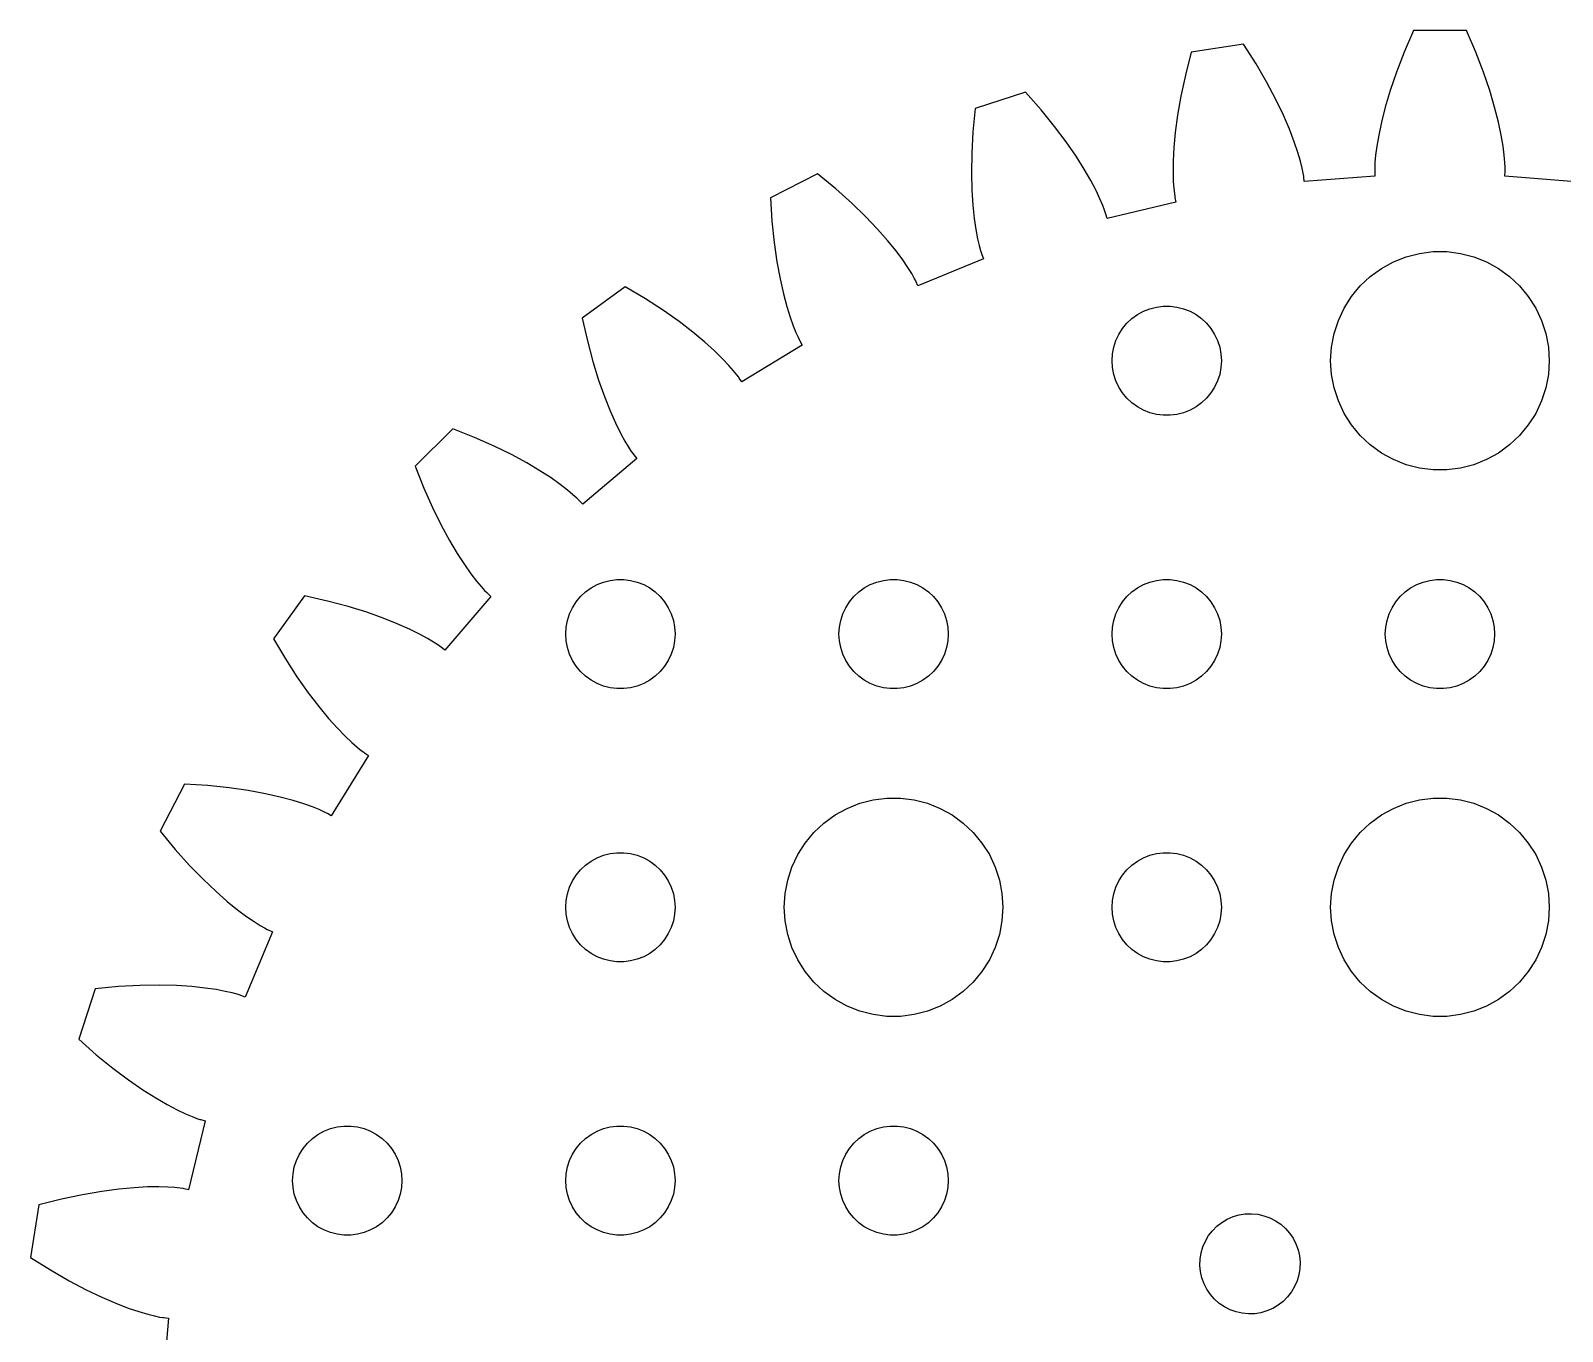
# Model space of a CAD drawing. Header units: metres. Extents: x -39.1 to 39.1, y 70.9 to 149.1.
# Drawn here: x -38.69 to 3.36, y 113.36 to 149.06 of the extents above; entities that cross this region are included whole.
import ezdxf

# ---------------------------------------------------------------- set-up
doc = ezdxf.new("R2010")
doc.units = ezdxf.units.M

msp = doc.modelspace()

# ---------------------------------------------------------------- linework, layer by layer
for p, q in [((-0.7274, 149.06), (-0.98323, 148.468)), ((0.7274, 149.06), (-0.7274, 149.06)), ((0.98323, 148.468), (0.7274, 149.06)), ((-6.82874, 148.465), (-6.98885, 147.841)), ((-5.39183, 148.693), (-6.82874, 148.465)), ((-5.0466, 148.148), (-5.39183, 148.693)), ((-0.98323, 148.468), (-1.1951, 147.919)), ((1.1951, 147.919), (0.98323, 148.468)), ((-4.75145, 147.639), (-5.0466, 148.148)), ((-6.98885, 147.841), (-7.11221, 147.265)), ((-4.50298, 147.168), (-4.75145, 147.639)), ((-1.1951, 147.919), (-1.36684, 147.415)), ((1.36684, 147.415), (1.1951, 147.919)), ((-11.3783, 147.373), (-12.7619, 146.923)), ((-10.9522, 146.889), (-11.3783, 147.373)), ((-7.11221, 147.265), (-7.20299, 146.741)), ((-1.36684, 147.415), (-1.50243, 146.958)), ((1.50243, 146.958), (1.36684, 147.415)), ((-12.7619, 146.923), (-12.8224, 146.281)), ((-10.581, 146.432), (-10.9522, 146.889)), ((-4.29761, 146.738), (-4.50298, 147.168)), ((-1.50243, 146.958), (-1.60591, 146.551)), ((1.60591, 146.551), (1.50243, 146.958)), ((-10.2619, 146.006), (-10.581, 146.432)), ((-7.20299, 146.741), (-7.26546, 146.268)), ((-4.13165, 146.352), (-4.29761, 146.738)), ((-4.00127, 146.012), (-4.13165, 146.352)), ((-1.60591, 146.551), (-1.68147, 146.194)), ((1.68147, 146.194), (1.60591, 146.551)), ((-12.8224, 146.281), (-12.8542, 145.694)), ((-9.99182, 145.614), (-10.2619, 146.006)), ((-7.26546, 146.268), (-7.30394, 145.85)), ((-3.90248, 145.72), (-4.00127, 146.012)), ((-1.68147, 146.194), (-1.73337, 145.89)), ((1.73337, 145.89), (1.68147, 146.194)), ((-12.8542, 145.694), (-12.8618, 145.161)), ((-9.7675, 145.258), (-9.99182, 145.614)), ((-7.30394, 145.85), (-7.32281, 145.486)), ((-3.83121, 145.478), (-3.90248, 145.72)), ((-1.76591, 145.64), (-1.78348, 145.445)), ((-1.73337, 145.89), (-1.76591, 145.64)), ((1.76591, 145.64), (1.73337, 145.89)), ((1.78348, 145.445), (1.76591, 145.64)), ((-17.0846, 145.133), (-18.3809, 144.472)), ((-16.5881, 144.722), (-17.0846, 145.133)), ((-12.8618, 145.161), (-12.8496, 144.685)), ((-9.58549, 144.943), (-9.7675, 145.258)), ((-7.32281, 145.486), (-7.32652, 145.177)), ((-7.32652, 145.177), (-7.31955, 144.925)), ((-3.78329, 145.288), (-3.83121, 145.478)), ((-3.75444, 145.15), (-3.78329, 145.288)), ((-3.74036, 145.068), (-3.75444, 145.15)), ((-1.79051, 145.305), (-1.79146, 145.221)), ((-1.79146, 145.221), (-1.79077, 145.193)), ((-1.79077, 145.193), (-1.78416, 145.063)), ((-1.78348, 145.445), (-1.79051, 145.305)), ((1.79051, 145.305), (1.78348, 145.445)), ((1.78448, 145.069), (1.79077, 145.193)), ((1.79146, 145.221), (1.79051, 145.305)), ((1.79077, 145.193), (1.79146, 145.221)), ((-16.15, 144.329), (-16.5881, 144.722)), ((-12.8496, 144.685), (-12.8221, 144.266)), ((-9.44223, 144.67), (-9.58549, 144.943)), ((-9.33398, 144.442), (-9.44223, 144.67)), ((-7.31955, 144.925), (-7.30634, 144.73)), ((-7.30634, 144.73), (-7.29138, 144.59)), ((-3.73665, 145.04), (-3.74036, 145.068)), ((-3.72354, 144.917), (-3.73665, 145.04)), ((-1.78416, 145.063), (-3.72354, 144.917)), ((3.72285, 144.91), (1.78448, 145.069)), ((-18.3809, 144.472), (-18.3402, 143.829)), ((-15.7682, 143.958), (-16.15, 144.329)), ((-12.8221, 144.266), (-12.7838, 143.903)), ((-9.2569, 144.261), (-9.33398, 144.442)), ((-9.20697, 144.13), (-9.2569, 144.261)), ((-7.24725, 144.352), (-9.13991, 143.904)), ((-7.29138, 144.59), (-7.27916, 144.507)), ((-7.27916, 144.507), (-7.27411, 144.48)), ((-7.27411, 144.48), (-7.24725, 144.352)), ((-18.3402, 143.829), (-18.2797, 143.244)), ((-15.44, 143.612), (-15.7682, 143.958)), ((-12.7838, 143.903), (-12.7393, 143.598)), ((-9.18008, 144.051), (-9.20697, 144.13)), ((-9.17209, 144.024), (-9.18008, 144.051)), ((-9.13991, 143.904), (-9.17209, 144.024)), ((-15.1628, 143.296), (-15.44, 143.612)), ((-12.7393, 143.598), (-12.693, 143.35)), ((-18.2797, 143.244), (-18.2039, 142.716)), ((-14.9337, 143.013), (-15.1628, 143.296)), ((-14.7495, 142.766), (-14.9337, 143.013)), ((-12.693, 143.35), (-12.6493, 143.159)), ((-12.6493, 143.159), (-12.6127, 143.024)), ((-12.6127, 143.024), (-12.5876, 142.944)), ((-0.56213, 142.947), (-0.18837, 142.994)), ((-0.18837, 142.994), (0.18837, 142.994)), ((0.18837, 142.994), (0.56213, 142.947)), ((-18.2039, 142.716), (-18.1174, 142.248)), ((-14.6069, 142.557), (-14.7495, 142.766)), ((-12.5319, 142.796), (-14.3312, 142.057)), ((-12.5876, 142.944), (-12.5783, 142.917)), ((-12.5783, 142.917), (-12.5319, 142.796)), ((-1.60747, 142.533), (-1.27733, 142.714)), ((-1.27733, 142.714), (-0.92705, 142.853)), ((-0.92705, 142.853), (-0.56213, 142.947)), ((0.56213, 142.947), (0.92705, 142.853)), ((0.92705, 142.853), (1.27733, 142.714)), ((1.27733, 142.714), (1.60747, 142.533)), ((-18.1174, 142.248), (-18.0246, 141.838)), ((-14.5026, 142.391), (-14.6069, 142.557)), ((-14.4328, 142.27), (-14.5026, 142.391)), ((-14.3938, 142.195), (-14.4328, 142.27)), ((-14.3817, 142.17), (-14.3938, 142.195)), ((-14.3312, 142.057), (-14.3817, 142.17)), ((-2.1869, 142.054), (-1.91226, 142.312)), ((-1.91226, 142.312), (-1.60747, 142.533)), ((1.60747, 142.533), (1.91226, 142.312)), ((1.91226, 142.312), (2.1869, 142.054)), ((-22.3703, 142.028), (-23.5472, 141.172)), ((-21.8155, 141.699), (-22.3703, 142.028)), ((-18.0246, 141.838), (-17.9301, 141.486)), ((-2.62891, 141.445), (-2.42705, 141.763)), ((-2.42705, 141.763), (-2.1869, 142.054)), ((2.1869, 142.054), (2.42705, 141.763)), ((2.42705, 141.763), (2.62891, 141.445)), ((-21.3214, 141.38), (-21.8155, 141.699)), ((-20.8862, 141.073), (-21.3214, 141.38)), ((-17.9301, 141.486), (-17.8384, 141.192)), ((-8.30373, 141.266), (-8.13866, 141.357)), ((-8.13866, 141.357), (-7.96352, 141.427)), ((-7.96352, 141.427), (-7.78107, 141.473)), ((-7.78107, 141.473), (-7.59418, 141.497)), ((-7.59418, 141.497), (-7.40581, 141.497)), ((-7.40581, 141.497), (-7.21892, 141.473)), ((-7.21892, 141.473), (-7.03647, 141.427)), ((-7.03647, 141.427), (-6.86133, 141.357)), ((-6.86133, 141.357), (-6.69626, 141.266)), ((-2.78932, 141.104), (-2.62891, 141.445)), ((2.62891, 141.445), (2.78932, 141.104)), ((-23.5472, 141.172), (-23.4064, 140.543)), ((-20.508, 140.783), (-20.8862, 141.073)), ((-17.8384, 141.192), (-17.7538, 140.954)), ((-17.7538, 140.954), (-17.6808, 140.772)), ((-8.81445, 140.723), (-8.71352, 140.882)), ((-8.71352, 140.882), (-8.59344, 141.027)), ((-8.59344, 141.027), (-8.45613, 141.156)), ((-8.45613, 141.156), (-8.30373, 141.266)), ((-6.69626, 141.266), (-6.54385, 141.156)), ((-6.54385, 141.156), (-6.40654, 141.027)), ((-6.40654, 141.027), (-6.28647, 140.882)), ((-6.28647, 140.882), (-6.18553, 140.723)), ((-2.90575, 140.746), (-2.78932, 141.104)), ((2.78932, 141.104), (2.90575, 140.746)), ((-23.4064, 140.543), (-23.2551, 139.975)), ((-20.1848, 140.514), (-20.508, 140.783)), ((-19.9142, 140.27), (-20.1848, 140.514)), ((-17.6808, 140.772), (-17.6235, 140.644)), ((-17.6235, 140.644), (-17.5862, 140.569)), ((-17.5862, 140.569), (-17.5728, 140.544)), ((-17.5728, 140.544), (-17.5079, 140.431)), ((-8.95287, 140.373), (-8.89465, 140.552)), ((-8.89465, 140.552), (-8.81445, 140.723)), ((-6.18553, 140.723), (-6.10533, 140.552)), ((-6.10533, 140.552), (-6.04712, 140.373)), ((-2.97633, 140.376), (-2.90575, 140.746)), ((2.90575, 140.746), (2.97633, 140.376)), ((-19.6936, 140.055), (-19.9142, 140.27)), ((-19.5202, 139.872), (-19.6936, 140.055)), ((-17.5079, 140.431), (-19.1696, 139.421)), ((-9, 140), (-8.98816, 140.188)), ((-8.98816, 140.188), (-8.95287, 140.373)), ((-6.04712, 140.373), (-6.01183, 140.188)), ((-6.01183, 140.188), (-6, 140)), ((-3, 140), (-2.97633, 140.376)), ((2.97633, 140.376), (3, 140)), ((-23.2551, 139.975), (-23.0978, 139.466)), ((-19.3912, 139.724), (-19.5202, 139.872)), ((-19.3032, 139.615), (-19.3912, 139.724)), ((-8.98816, 139.812), (-9, 140)), ((-8.95287, 139.627), (-8.98816, 139.812)), ((-8.89465, 139.448), (-8.95287, 139.627)), ((-6.04712, 139.627), (-6.10533, 139.448)), ((-6.01183, 139.812), (-6.04712, 139.627)), ((-6, 140), (-6.01183, 139.812)), ((-2.97633, 139.624), (-3, 140)), ((-2.90575, 139.254), (-2.97633, 139.624)), ((2.97633, 139.624), (2.90575, 139.254)), ((3, 140), (2.97633, 139.624)), ((-23.0978, 139.466), (-22.939, 139.017)), ((-19.253, 139.547), (-19.3032, 139.615)), ((-19.2371, 139.524), (-19.253, 139.547)), ((-19.1696, 139.421), (-19.2371, 139.524)), ((-8.81445, 139.277), (-8.89465, 139.448)), ((-8.71352, 139.118), (-8.81445, 139.277)), ((-6.18553, 139.277), (-6.28647, 139.118)), ((-6.10533, 139.448), (-6.18553, 139.277)), ((-2.78932, 138.896), (-2.90575, 139.254)), ((2.90575, 139.254), (2.78932, 138.896)), ((-22.939, 139.017), (-22.7832, 138.626)), ((-8.59344, 138.973), (-8.71352, 139.118)), ((-8.45613, 138.844), (-8.59344, 138.973)), ((-8.30373, 138.734), (-8.45613, 138.844)), ((-6.54385, 138.844), (-6.69626, 138.734)), ((-6.40654, 138.973), (-6.54385, 138.844)), ((-6.28647, 139.118), (-6.40654, 138.973)), ((-2.62891, 138.555), (-2.78932, 138.896)), ((2.78932, 138.896), (2.62891, 138.555)), ((-22.7832, 138.626), (-22.6349, 138.294)), ((-8.13866, 138.643), (-8.30373, 138.734)), ((-7.96352, 138.573), (-8.13866, 138.643)), ((-7.78107, 138.527), (-7.96352, 138.573)), ((-7.59418, 138.503), (-7.78107, 138.527)), ((-7.40581, 138.503), (-7.59418, 138.503)), ((-7.21892, 138.527), (-7.40581, 138.503)), ((-7.03647, 138.573), (-7.21892, 138.527)), ((-6.86133, 138.643), (-7.03647, 138.573)), ((-6.69626, 138.734), (-6.86133, 138.643)), ((-2.42705, 138.237), (-2.62891, 138.555)), ((2.62891, 138.555), (2.42705, 138.237)), ((-27.105, 138.134), (-28.1337, 137.105)), ((-26.5058, 137.896), (-27.105, 138.134)), ((-22.6349, 138.294), (-22.4982, 138.017)), ((-22.4982, 138.017), (-22.3775, 137.796)), ((-2.1869, 137.946), (-2.42705, 138.237)), ((-1.91226, 137.688), (-2.1869, 137.946)), ((2.1869, 137.946), (1.91226, 137.688)), ((2.42705, 138.237), (2.1869, 137.946)), ((-25.9677, 137.658), (-26.5058, 137.896)), ((-25.4899, 137.423), (-25.9677, 137.658)), ((-22.3775, 137.796), (-22.2769, 137.627)), ((-22.2769, 137.627), (-22.2003, 137.51)), ((-1.60747, 137.467), (-1.91226, 137.688)), ((1.91226, 137.688), (1.60747, 137.467)), ((-28.1337, 137.105), (-27.8963, 136.506)), ((-25.071, 137.196), (-25.4899, 137.423)), ((-24.7098, 136.981), (-25.071, 137.196)), ((-22.0529, 137.318), (-23.536, 136.06)), ((-22.2003, 137.51), (-22.1517, 137.441)), ((-22.1517, 137.441), (-22.1346, 137.419)), ((-22.1346, 137.419), (-22.0529, 137.318)), ((-1.27733, 137.286), (-1.60747, 137.467)), ((-0.92705, 137.147), (-1.27733, 137.286)), ((-0.56213, 137.053), (-0.92705, 137.147)), ((0.92705, 137.147), (0.56213, 137.053)), ((1.27733, 137.286), (0.92705, 137.147)), ((1.60747, 137.467), (1.27733, 137.286)), ((-24.4043, 136.782), (-24.7098, 136.981)), ((-24.1527, 136.604), (-24.4043, 136.782)), ((-0.18837, 137.006), (-0.56213, 137.053)), ((0.18837, 137.006), (-0.18837, 137.006)), ((0.56213, 137.053), (0.18837, 137.006)), ((-27.8963, 136.506), (-27.6578, 135.968)), ((-23.9529, 136.45), (-24.1527, 136.604)), ((-23.8023, 136.324), (-23.9529, 136.45)), ((-23.6983, 136.23), (-23.8023, 136.324)), ((-27.6578, 135.968), (-27.4229, 135.49)), ((-23.6382, 136.172), (-23.6983, 136.23)), ((-23.6189, 136.151), (-23.6382, 136.172)), ((-23.536, 136.06), (-23.6189, 136.151)), ((-27.4229, 135.49), (-27.1958, 135.071)), ((-27.1958, 135.071), (-26.9809, 134.71)), ((-26.9809, 134.71), (-26.7823, 134.404)), ((-26.7823, 134.404), (-26.6041, 134.153)), ((-26.6041, 134.153), (-26.4502, 133.953)), ((-26.4502, 133.953), (-26.3245, 133.802)), ((-26.3245, 133.802), (-26.2305, 133.698)), ((-23.4561, 133.656), (-23.3037, 133.766)), ((-23.3037, 133.766), (-23.1387, 133.857)), ((-23.1387, 133.857), (-22.9635, 133.927)), ((-22.9635, 133.927), (-22.7811, 133.973)), ((-22.7811, 133.973), (-22.5942, 133.997)), ((-22.5942, 133.997), (-22.4058, 133.997)), ((-22.4058, 133.997), (-22.2189, 133.973)), ((-22.2189, 133.973), (-22.0365, 133.927)), ((-22.0365, 133.927), (-21.8613, 133.857)), ((-21.8613, 133.857), (-21.6963, 133.766)), ((-21.6963, 133.766), (-21.5439, 133.656)), ((-15.9561, 133.656), (-15.8037, 133.766)), ((-15.8037, 133.766), (-15.6387, 133.857)), ((-15.6387, 133.857), (-15.4635, 133.927)), ((-15.4635, 133.927), (-15.2811, 133.973)), ((-15.2811, 133.973), (-15.0942, 133.997)), ((-15.0942, 133.997), (-14.9058, 133.997)), ((-14.9058, 133.997), (-14.7189, 133.973)), ((-14.7189, 133.973), (-14.5365, 133.927)), ((-14.5365, 133.927), (-14.3613, 133.857)), ((-14.3613, 133.857), (-14.1963, 133.766)), ((-14.1963, 133.766), (-14.0439, 133.656)), ((-8.45613, 133.656), (-8.30373, 133.766)), ((-8.30373, 133.766), (-8.13866, 133.857)), ((-8.13866, 133.857), (-7.96352, 133.927)), ((-7.96352, 133.927), (-7.78107, 133.973)), ((-7.78107, 133.973), (-7.59418, 133.997)), ((-7.59418, 133.997), (-7.40581, 133.997)), ((-7.40581, 133.997), (-7.21892, 133.973)), ((-7.21892, 133.973), (-7.03647, 133.927)), ((-7.03647, 133.927), (-6.86133, 133.857)), ((-6.86133, 133.857), (-6.69626, 133.766)), ((-6.69626, 133.766), (-6.54385, 133.656)), ((-0.95613, 133.656), (-0.80373, 133.766)), ((-0.80373, 133.766), (-0.63866, 133.857)), ((-0.63866, 133.857), (-0.46352, 133.927)), ((-0.46352, 133.927), (-0.28107, 133.973)), ((-0.28107, 133.973), (-0.09418, 133.997)), ((-0.09418, 133.997), (0.09418, 133.997)), ((0.09418, 133.997), (0.28107, 133.973)), ((0.28107, 133.973), (0.46352, 133.927)), ((0.46352, 133.927), (0.63866, 133.857)), ((0.63866, 133.857), (0.80373, 133.766)), ((0.80373, 133.766), (0.95613, 133.656)), ((-31.1724, 133.547), (-32.0275, 132.37)), ((-30.5434, 133.406), (-31.1724, 133.547)), ((-29.9747, 133.255), (-30.5434, 133.406)), ((-26.0549, 133.532), (-27.3229, 132.057)), ((-26.2305, 133.698), (-26.1717, 133.638)), ((-26.1717, 133.638), (-26.1514, 133.619)), ((-26.1514, 133.619), (-26.0549, 133.532)), ((-23.8145, 133.223), (-23.7135, 133.382)), ((-23.7135, 133.382), (-23.5934, 133.527)), ((-23.5934, 133.527), (-23.4561, 133.656)), ((-21.5439, 133.656), (-21.4065, 133.527)), ((-21.4065, 133.527), (-21.2865, 133.382)), ((-21.2865, 133.382), (-21.1855, 133.223)), ((-16.3145, 133.223), (-16.2135, 133.382)), ((-16.2135, 133.382), (-16.0934, 133.527)), ((-16.0934, 133.527), (-15.9561, 133.656)), ((-14.0439, 133.656), (-13.9065, 133.527)), ((-13.9065, 133.527), (-13.7865, 133.382)), ((-13.7865, 133.382), (-13.6855, 133.223)), ((-8.81445, 133.223), (-8.71352, 133.382)), ((-8.71352, 133.382), (-8.59344, 133.527)), ((-8.59344, 133.527), (-8.45613, 133.656)), ((-6.54385, 133.656), (-6.40654, 133.527)), ((-6.40654, 133.527), (-6.28647, 133.382)), ((-6.28647, 133.382), (-6.18553, 133.223)), ((-1.31445, 133.223), (-1.21352, 133.382)), ((-1.21352, 133.382), (-1.09344, 133.527)), ((-1.09344, 133.527), (-0.95613, 133.656)), ((0.95613, 133.656), (1.09344, 133.527)), ((1.09344, 133.527), (1.21352, 133.382)), ((1.21352, 133.382), (1.31445, 133.223)), ((-29.4659, 133.098), (-29.9747, 133.255)), ((-29.0167, 132.939), (-29.4659, 133.098)), ((-28.6263, 132.783), (-29.0167, 132.939)), ((-23.9529, 132.873), (-23.8947, 133.052)), ((-23.8947, 133.052), (-23.8145, 133.223)), ((-21.1855, 133.223), (-21.1053, 133.052)), ((-21.1053, 133.052), (-21.0471, 132.873)), ((-16.4529, 132.873), (-16.3947, 133.052)), ((-16.3947, 133.052), (-16.3145, 133.223)), ((-13.6855, 133.223), (-13.6053, 133.052)), ((-13.6053, 133.052), (-13.5471, 132.873)), ((-8.95287, 132.873), (-8.89465, 133.052)), ((-8.89465, 133.052), (-8.81445, 133.223)), ((-6.18553, 133.223), (-6.10533, 133.052)), ((-6.10533, 133.052), (-6.04712, 132.873)), ((-1.45287, 132.873), (-1.39465, 133.052)), ((-1.39465, 133.052), (-1.31445, 133.223)), ((1.31445, 133.223), (1.39465, 133.052)), ((1.39465, 133.052), (1.45287, 132.873)), ((-28.2935, 132.635), (-28.6263, 132.783)), ((-28.0172, 132.498), (-28.2935, 132.635)), ((-27.7957, 132.378), (-28.0172, 132.498)), ((-24, 132.5), (-23.9882, 132.688)), ((-23.9882, 132.312), (-24, 132.5)), ((-23.9882, 132.688), (-23.9529, 132.873)), ((-21.0471, 132.873), (-21.0118, 132.688)), ((-21.0118, 132.688), (-21, 132.5)), ((-21, 132.5), (-21.0118, 132.312)), ((-16.5, 132.5), (-16.4882, 132.688)), ((-16.4882, 132.312), (-16.5, 132.5)), ((-16.4882, 132.688), (-16.4529, 132.873)), ((-13.5471, 132.873), (-13.5118, 132.688)), ((-13.5118, 132.688), (-13.5, 132.5)), ((-13.5, 132.5), (-13.5118, 132.312)), ((-9, 132.5), (-8.98816, 132.688)), ((-8.98816, 132.312), (-9, 132.5)), ((-8.98816, 132.688), (-8.95287, 132.873)), ((-6.04712, 132.873), (-6.01183, 132.688)), ((-6.01183, 132.688), (-6, 132.5)), ((-6, 132.5), (-6.01183, 132.312)), ((-1.5, 132.5), (-1.48816, 132.688)), ((-1.48816, 132.312), (-1.5, 132.5)), ((-1.48816, 132.688), (-1.45287, 132.873)), ((1.45287, 132.873), (1.48816, 132.688)), ((1.48816, 132.688), (1.5, 132.5)), ((1.5, 132.5), (1.48816, 132.312)), ((-32.0275, 132.37), (-31.6993, 131.816)), ((-27.6273, 132.277), (-27.7957, 132.378)), ((-27.5099, 132.2), (-27.6273, 132.277)), ((-27.4413, 132.152), (-27.5099, 132.2)), ((-27.4191, 132.135), (-27.4413, 132.152)), ((-27.3229, 132.057), (-27.4191, 132.135)), ((-23.9529, 132.127), (-23.9882, 132.312)), ((-23.8947, 131.948), (-23.9529, 132.127)), ((-21.0471, 132.127), (-21.1053, 131.948)), ((-21.0118, 132.312), (-21.0471, 132.127)), ((-16.4529, 132.127), (-16.4882, 132.312)), ((-16.3947, 131.948), (-16.4529, 132.127)), ((-13.5471, 132.127), (-13.6053, 131.948)), ((-13.5118, 132.312), (-13.5471, 132.127)), ((-8.95287, 132.127), (-8.98816, 132.312)), ((-8.89465, 131.948), (-8.95287, 132.127)), ((-6.04712, 132.127), (-6.10533, 131.948)), ((-6.01183, 132.312), (-6.04712, 132.127)), ((-1.45287, 132.127), (-1.48816, 132.312)), ((-1.39465, 131.948), (-1.45287, 132.127)), ((1.45287, 132.127), (1.39465, 131.948)), ((1.48816, 132.312), (1.45287, 132.127)), ((-31.6993, 131.816), (-31.3796, 131.321)), ((-23.8145, 131.777), (-23.8947, 131.948)), ((-23.7135, 131.618), (-23.8145, 131.777)), ((-21.1855, 131.777), (-21.2865, 131.618)), ((-21.1053, 131.948), (-21.1855, 131.777)), ((-16.3145, 131.777), (-16.3947, 131.948)), ((-16.2135, 131.618), (-16.3145, 131.777)), ((-13.6855, 131.777), (-13.7865, 131.618)), ((-13.6053, 131.948), (-13.6855, 131.777)), ((-8.81445, 131.777), (-8.89465, 131.948)), ((-8.71352, 131.618), (-8.81445, 131.777)), ((-6.18553, 131.777), (-6.28647, 131.618)), ((-6.10533, 131.948), (-6.18553, 131.777)), ((-1.31445, 131.777), (-1.39465, 131.948)), ((-1.21352, 131.618), (-1.31445, 131.777)), ((1.31445, 131.777), (1.21352, 131.618)), ((1.39465, 131.948), (1.31445, 131.777)), ((-31.3796, 131.321), (-31.0728, 130.886)), ((-23.5934, 131.473), (-23.7135, 131.618)), ((-23.4561, 131.344), (-23.5934, 131.473)), ((-23.3037, 131.234), (-23.4561, 131.344)), ((-23.1387, 131.143), (-23.3037, 131.234)), ((-21.6963, 131.234), (-21.8613, 131.143)), ((-21.5439, 131.344), (-21.6963, 131.234)), ((-21.4065, 131.473), (-21.5439, 131.344)), ((-21.2865, 131.618), (-21.4065, 131.473)), ((-16.0934, 131.473), (-16.2135, 131.618)), ((-15.9561, 131.344), (-16.0934, 131.473)), ((-15.8037, 131.234), (-15.9561, 131.344)), ((-15.6387, 131.143), (-15.8037, 131.234)), ((-14.1963, 131.234), (-14.3613, 131.143)), ((-14.0439, 131.344), (-14.1963, 131.234)), ((-13.9065, 131.473), (-14.0439, 131.344)), ((-13.7865, 131.618), (-13.9065, 131.473)), ((-8.59344, 131.473), (-8.71352, 131.618)), ((-8.45613, 131.344), (-8.59344, 131.473)), ((-8.30373, 131.234), (-8.45613, 131.344)), ((-8.13866, 131.143), (-8.30373, 131.234)), ((-6.69626, 131.234), (-6.86133, 131.143)), ((-6.54385, 131.344), (-6.69626, 131.234)), ((-6.40654, 131.473), (-6.54385, 131.344)), ((-6.28647, 131.618), (-6.40654, 131.473)), ((-1.09344, 131.473), (-1.21352, 131.618)), ((-0.95613, 131.344), (-1.09344, 131.473)), ((-0.80373, 131.234), (-0.95613, 131.344)), ((-0.63866, 131.143), (-0.80373, 131.234)), ((0.80373, 131.234), (0.63866, 131.143)), ((0.95613, 131.344), (0.80373, 131.234)), ((1.09344, 131.473), (0.95613, 131.344)), ((1.21352, 131.618), (1.09344, 131.473)), ((-31.0728, 130.886), (-30.7829, 130.508)), ((-22.9635, 131.073), (-23.1387, 131.143)), ((-22.7811, 131.027), (-22.9635, 131.073)), ((-22.5942, 131.003), (-22.7811, 131.027)), ((-22.4058, 131.003), (-22.5942, 131.003)), ((-22.2189, 131.027), (-22.4058, 131.003)), ((-22.0365, 131.073), (-22.2189, 131.027)), ((-21.8613, 131.143), (-22.0365, 131.073)), ((-15.4635, 131.073), (-15.6387, 131.143)), ((-15.2811, 131.027), (-15.4635, 131.073)), ((-15.0942, 131.003), (-15.2811, 131.027)), ((-14.9058, 131.003), (-15.0942, 131.003)), ((-14.7189, 131.027), (-14.9058, 131.003)), ((-14.5365, 131.073), (-14.7189, 131.027)), ((-14.3613, 131.143), (-14.5365, 131.073)), ((-7.96352, 131.073), (-8.13866, 131.143)), ((-7.78107, 131.027), (-7.96352, 131.073)), ((-7.59418, 131.003), (-7.78107, 131.027)), ((-7.40581, 131.003), (-7.59418, 131.003)), ((-7.21892, 131.027), (-7.40581, 131.003)), ((-7.03647, 131.073), (-7.21892, 131.027)), ((-6.86133, 131.143), (-7.03647, 131.073)), ((-0.46352, 131.073), (-0.63866, 131.143)), ((-0.28107, 131.027), (-0.46352, 131.073)), ((-0.09418, 131.003), (-0.28107, 131.027)), ((0.09418, 131.003), (-0.09418, 131.003)), ((0.28107, 131.027), (0.09418, 131.003)), ((0.46352, 131.073), (0.28107, 131.027)), ((0.63866, 131.143), (0.46352, 131.073)), ((-30.7829, 130.508), (-30.5141, 130.185)), ((-30.5141, 130.185), (-30.2702, 129.914)), ((-30.2702, 129.914), (-30.0549, 129.694)), ((-30.0549, 129.694), (-29.8716, 129.52)), ((-29.4152, 129.166), (-30.437, 127.511)), ((-29.8716, 129.52), (-29.7239, 129.391)), ((-29.7239, 129.391), (-29.6148, 129.303)), ((-29.6148, 129.303), (-29.5473, 129.253)), ((-29.5473, 129.253), (-29.5243, 129.237)), ((-29.5243, 129.237), (-29.4152, 129.166)), ((-34.4722, 128.381), (-35.1327, 127.085)), ((-33.8289, 128.34), (-34.4722, 128.381)), ((-33.2435, 128.28), (-33.8289, 128.34)), ((-32.7164, 128.204), (-33.2435, 128.28)), ((-32.2479, 128.117), (-32.7164, 128.204)), ((-31.8379, 128.025), (-32.2479, 128.117)), ((-31.4861, 127.93), (-31.8379, 128.025)), ((-31.1917, 127.838), (-31.4861, 127.93)), ((-16.2773, 127.714), (-15.927, 127.853)), ((-15.927, 127.853), (-15.5621, 127.947)), ((-15.5621, 127.947), (-15.1884, 127.994)), ((-15.1884, 127.994), (-14.8116, 127.994)), ((-14.8116, 127.994), (-14.4379, 127.947)), ((-14.4379, 127.947), (-14.0729, 127.853)), ((-14.0729, 127.853), (-13.7227, 127.714)), ((-1.27733, 127.714), (-0.92705, 127.853)), ((-0.92705, 127.853), (-0.56213, 127.947)), ((-0.56213, 127.947), (-0.18837, 127.994)), ((-0.18837, 127.994), (0.18837, 127.994)), ((0.18837, 127.994), (0.56213, 127.947)), ((0.56213, 127.947), (0.92705, 127.853)), ((0.92705, 127.853), (1.27733, 127.714)), ((-30.9541, 127.754), (-31.1917, 127.838)), ((-30.772, 127.681), (-30.9541, 127.754)), ((-30.6441, 127.623), (-30.772, 127.681)), ((-30.5688, 127.586), (-30.6441, 127.623)), ((-30.5441, 127.573), (-30.5688, 127.586)), ((-30.437, 127.511), (-30.5441, 127.573)), ((-16.9123, 127.312), (-16.6075, 127.533)), ((-16.6075, 127.533), (-16.2773, 127.714)), ((-13.7227, 127.714), (-13.3925, 127.533)), ((-13.3925, 127.533), (-13.0877, 127.312)), ((-1.91226, 127.312), (-1.60747, 127.533)), ((-1.60747, 127.533), (-1.27733, 127.714)), ((1.27733, 127.714), (1.60747, 127.533)), ((1.60747, 127.533), (1.91226, 127.312)), ((-35.1327, 127.085), (-34.7217, 126.588)), ((-17.427, 126.763), (-17.1869, 127.054)), ((-17.1869, 127.054), (-16.9123, 127.312)), ((-13.0877, 127.312), (-12.8131, 127.054)), ((-12.8131, 127.054), (-12.5729, 126.763)), ((-2.42705, 126.763), (-2.1869, 127.054)), ((-2.1869, 127.054), (-1.91226, 127.312)), ((1.91226, 127.312), (2.1869, 127.054)), ((2.1869, 127.054), (2.42705, 126.763)), ((-34.7217, 126.588), (-34.3286, 126.15)), ((-17.6289, 126.445), (-17.427, 126.763)), ((-12.5729, 126.763), (-12.3711, 126.445)), ((-2.62891, 126.445), (-2.42705, 126.763)), ((2.42705, 126.763), (2.62891, 126.445)), ((-23.4561, 126.156), (-23.3037, 126.266)), ((-23.3037, 126.266), (-23.1387, 126.357)), ((-23.1387, 126.357), (-22.9635, 126.427)), ((-22.9635, 126.427), (-22.7811, 126.473)), ((-22.7811, 126.473), (-22.5942, 126.497)), ((-22.5942, 126.497), (-22.4058, 126.497)), ((-22.4058, 126.497), (-22.2189, 126.473)), ((-22.2189, 126.473), (-22.0365, 126.427)), ((-22.0365, 126.427), (-21.8613, 126.357)), ((-21.8613, 126.357), (-21.6963, 126.266)), ((-21.6963, 126.266), (-21.5439, 126.156)), ((-17.7893, 126.104), (-17.6289, 126.445)), ((-12.3711, 126.445), (-12.2107, 126.104)), ((-8.45613, 126.156), (-8.30373, 126.266)), ((-8.30373, 126.266), (-8.13866, 126.357)), ((-8.13866, 126.357), (-7.96352, 126.427)), ((-7.96352, 126.427), (-7.78107, 126.473)), ((-7.78107, 126.473), (-7.59418, 126.497)), ((-7.59418, 126.497), (-7.40581, 126.497)), ((-7.40581, 126.497), (-7.21892, 126.473)), ((-7.21892, 126.473), (-7.03647, 126.427)), ((-7.03647, 126.427), (-6.86133, 126.357)), ((-6.86133, 126.357), (-6.69626, 126.266)), ((-6.69626, 126.266), (-6.54385, 126.156)), ((-2.78932, 126.104), (-2.62891, 126.445)), ((2.62891, 126.445), (2.78932, 126.104)), ((-34.3286, 126.15), (-33.9575, 125.768)), ((-33.9575, 125.768), (-33.6121, 125.44)), ((-23.8145, 125.723), (-23.7135, 125.882)), ((-23.7135, 125.882), (-23.5934, 126.027)), ((-23.5934, 126.027), (-23.4561, 126.156)), ((-21.5439, 126.156), (-21.4065, 126.027)), ((-21.4065, 126.027), (-21.2865, 125.882)), ((-21.2865, 125.882), (-21.1855, 125.723)), ((-17.9763, 125.376), (-17.9057, 125.746)), ((-17.9057, 125.746), (-17.7893, 126.104)), ((-12.2107, 126.104), (-12.0942, 125.746)), ((-12.0942, 125.746), (-12.0237, 125.376)), ((-8.81445, 125.723), (-8.71352, 125.882)), ((-8.71352, 125.882), (-8.59344, 126.027)), ((-8.59344, 126.027), (-8.45613, 126.156)), ((-6.54385, 126.156), (-6.40654, 126.027)), ((-6.40654, 126.027), (-6.28647, 125.882)), ((-6.28647, 125.882), (-6.18553, 125.723)), ((-2.97633, 125.376), (-2.90575, 125.746)), ((-2.90575, 125.746), (-2.78932, 126.104)), ((2.78932, 126.104), (2.90575, 125.746)), ((2.90575, 125.746), (2.97633, 125.376)), ((-33.6121, 125.44), (-33.2961, 125.163)), ((-23.9882, 125.188), (-23.9529, 125.373)), ((-23.9529, 125.373), (-23.8947, 125.552)), ((-23.8947, 125.552), (-23.8145, 125.723)), ((-21.1855, 125.723), (-21.1053, 125.552)), ((-21.1053, 125.552), (-21.0471, 125.373)), ((-21.0471, 125.373), (-21.0118, 125.188)), ((-18, 125), (-17.9763, 125.376)), ((-12.0237, 125.376), (-12, 125)), ((-8.98816, 125.188), (-8.95287, 125.373)), ((-8.95287, 125.373), (-8.89465, 125.552)), ((-8.89465, 125.552), (-8.81445, 125.723)), ((-6.18553, 125.723), (-6.10533, 125.552)), ((-6.10533, 125.552), (-6.04712, 125.373)), ((-6.04712, 125.373), (-6.01183, 125.188)), ((-3, 125), (-2.97633, 125.376)), ((2.97633, 125.376), (3, 125)), ((-33.2961, 125.163), (-33.0128, 124.934)), ((-33.0128, 124.934), (-32.7656, 124.749)), ((-24, 125), (-23.9882, 125.188)), ((-23.9882, 124.812), (-24, 125)), ((-21.0118, 125.188), (-21, 125)), ((-21, 125), (-21.0118, 124.812)), ((-17.9763, 124.624), (-18, 125)), ((-12, 125), (-12.0237, 124.624)), ((-9, 125), (-8.98816, 125.188)), ((-8.98816, 124.812), (-9, 125)), ((-6.01183, 125.188), (-6, 125)), ((-6, 125), (-6.01183, 124.812)), ((-2.97633, 124.624), (-3, 125)), ((3, 125), (2.97633, 124.624)), ((-32.7656, 124.749), (-32.5575, 124.607)), ((-32.5575, 124.607), (-32.3914, 124.503)), ((-32.3914, 124.503), (-32.2699, 124.433)), ((-23.9529, 124.627), (-23.9882, 124.812)), ((-23.8947, 124.448), (-23.9529, 124.627)), ((-21.0471, 124.627), (-21.1053, 124.448)), ((-21.0118, 124.812), (-21.0471, 124.627)), ((-17.9057, 124.254), (-17.9763, 124.624)), ((-12.0237, 124.624), (-12.0942, 124.254)), ((-8.95287, 124.627), (-8.98816, 124.812)), ((-8.89465, 124.448), (-8.95287, 124.627)), ((-6.04712, 124.627), (-6.10533, 124.448)), ((-6.01183, 124.812), (-6.04712, 124.627)), ((-2.90575, 124.254), (-2.97633, 124.624)), ((2.97633, 124.624), (2.90575, 124.254)), ((-32.0513, 124.329), (-32.8016, 122.534)), ((-32.2699, 124.433), (-32.1954, 124.394)), ((-32.1954, 124.394), (-32.1701, 124.382)), ((-32.1701, 124.382), (-32.0513, 124.329)), ((-23.8145, 124.277), (-23.8947, 124.448)), ((-23.7135, 124.118), (-23.8145, 124.277)), ((-23.5934, 123.973), (-23.7135, 124.118)), ((-21.2865, 124.118), (-21.4065, 123.973)), ((-21.1855, 124.277), (-21.2865, 124.118)), ((-21.1053, 124.448), (-21.1855, 124.277)), ((-17.7893, 123.896), (-17.9057, 124.254)), ((-12.0942, 124.254), (-12.2107, 123.896)), ((-8.81445, 124.277), (-8.89465, 124.448)), ((-8.71352, 124.118), (-8.81445, 124.277)), ((-8.59344, 123.973), (-8.71352, 124.118)), ((-6.28647, 124.118), (-6.40654, 123.973)), ((-6.18553, 124.277), (-6.28647, 124.118)), ((-6.10533, 124.448), (-6.18553, 124.277)), ((-2.78932, 123.896), (-2.90575, 124.254)), ((2.90575, 124.254), (2.78932, 123.896)), ((-23.4561, 123.844), (-23.5934, 123.973)), ((-23.3037, 123.734), (-23.4561, 123.844)), ((-23.1387, 123.643), (-23.3037, 123.734)), ((-22.9635, 123.573), (-23.1387, 123.643)), ((-21.8613, 123.643), (-22.0365, 123.573)), ((-21.6963, 123.734), (-21.8613, 123.643)), ((-21.5439, 123.844), (-21.6963, 123.734)), ((-21.4065, 123.973), (-21.5439, 123.844)), ((-17.6289, 123.555), (-17.7893, 123.896)), ((-12.2107, 123.896), (-12.3711, 123.555)), ((-8.45613, 123.844), (-8.59344, 123.973)), ((-8.30373, 123.734), (-8.45613, 123.844)), ((-8.13866, 123.643), (-8.30373, 123.734)), ((-7.96352, 123.573), (-8.13866, 123.643)), ((-6.86133, 123.643), (-7.03647, 123.573)), ((-6.69626, 123.734), (-6.86133, 123.643)), ((-6.54385, 123.844), (-6.69626, 123.734)), ((-6.40654, 123.973), (-6.54385, 123.844)), ((-2.62891, 123.555), (-2.78932, 123.896)), ((2.78932, 123.896), (2.62891, 123.555)), ((-22.7811, 123.527), (-22.9635, 123.573)), ((-22.5942, 123.503), (-22.7811, 123.527)), ((-22.4058, 123.503), (-22.5942, 123.503)), ((-22.2189, 123.527), (-22.4058, 123.503)), ((-22.0365, 123.573), (-22.2189, 123.527)), ((-17.427, 123.237), (-17.6289, 123.555)), ((-17.1869, 122.946), (-17.427, 123.237)), ((-12.5729, 123.237), (-12.8131, 122.946)), ((-12.3711, 123.555), (-12.5729, 123.237)), ((-7.78107, 123.527), (-7.96352, 123.573)), ((-7.59418, 123.503), (-7.78107, 123.527)), ((-7.40581, 123.503), (-7.59418, 123.503)), ((-7.21892, 123.527), (-7.40581, 123.503)), ((-7.03647, 123.573), (-7.21892, 123.527)), ((-2.42705, 123.237), (-2.62891, 123.555)), ((-2.1869, 122.946), (-2.42705, 123.237)), ((2.42705, 123.237), (2.1869, 122.946)), ((2.62891, 123.555), (2.42705, 123.237)), ((-36.2815, 122.822), (-36.9232, 122.762)), ((-35.6938, 122.854), (-36.2815, 122.822)), ((-35.1614, 122.862), (-35.6938, 122.854)), ((-34.6851, 122.85), (-35.1614, 122.862)), ((-34.2656, 122.822), (-34.6851, 122.85)), ((-33.9033, 122.784), (-34.2656, 122.822)), ((-16.9123, 122.688), (-17.1869, 122.946)), ((-12.8131, 122.946), (-13.0877, 122.688)), ((-1.91226, 122.688), (-2.1869, 122.946)), ((2.1869, 122.946), (1.91226, 122.688)), ((-36.9232, 122.762), (-37.3728, 121.378)), ((-33.5982, 122.739), (-33.9033, 122.784)), ((-33.3503, 122.693), (-33.5982, 122.739)), ((-33.159, 122.649), (-33.3503, 122.693)), ((-33.0238, 122.613), (-33.159, 122.649)), ((-32.9435, 122.588), (-33.0238, 122.613)), ((-32.9171, 122.578), (-32.9435, 122.588)), ((-32.8016, 122.534), (-32.9171, 122.578)), ((-16.6075, 122.467), (-16.9123, 122.688)), ((-16.2773, 122.286), (-16.6075, 122.467)), ((-13.3925, 122.467), (-13.7227, 122.286)), ((-13.0877, 122.688), (-13.3925, 122.467)), ((-1.60747, 122.467), (-1.91226, 122.688)), ((-1.27733, 122.286), (-1.60747, 122.467)), ((1.60747, 122.467), (1.27733, 122.286)), ((1.91226, 122.688), (1.60747, 122.467)), ((-15.927, 122.147), (-16.2773, 122.286)), ((-15.5621, 122.053), (-15.927, 122.147)), ((-15.1884, 122.006), (-15.5621, 122.053)), ((-14.8116, 122.006), (-15.1884, 122.006)), ((-14.4379, 122.053), (-14.8116, 122.006)), ((-14.0729, 122.147), (-14.4379, 122.053)), ((-13.7227, 122.286), (-14.0729, 122.147)), ((-0.92705, 122.147), (-1.27733, 122.286)), ((-0.56213, 122.053), (-0.92705, 122.147)), ((-0.18837, 122.006), (-0.56213, 122.053)), ((0.18837, 122.006), (-0.18837, 122.006)), ((0.56213, 122.053), (0.18837, 122.006)), ((0.92705, 122.147), (0.56213, 122.053)), ((1.27733, 122.286), (0.92705, 122.147)), ((-37.3728, 121.378), (-36.8892, 120.952)), ((-36.8892, 120.952), (-36.4324, 120.581)), ((-36.4324, 120.581), (-36.0061, 120.262)), ((-36.0061, 120.262), (-35.6136, 119.992)), ((-35.6136, 119.992), (-35.2581, 119.768)), ((-35.2581, 119.768), (-34.9425, 119.585)), ((-34.9425, 119.585), (-34.6695, 119.442)), ((-34.6695, 119.442), (-34.4417, 119.334)), ((-34.4417, 119.334), (-34.2613, 119.257)), ((-33.8982, 119.138), (-34.3585, 117.249)), ((-34.2613, 119.257), (-34.1304, 119.207)), ((-34.1304, 119.207), (-34.0507, 119.18)), ((-34.0507, 119.18), (-34.0238, 119.172)), ((-34.0238, 119.172), (-33.8982, 119.138)), ((-31.0934, 118.527), (-30.9561, 118.656)), ((-30.9561, 118.656), (-30.8037, 118.766)), ((-30.8037, 118.766), (-30.6387, 118.857)), ((-30.6387, 118.857), (-30.4635, 118.927)), ((-30.4635, 118.927), (-30.2811, 118.973)), ((-30.2811, 118.973), (-30.0942, 118.997)), ((-30.0942, 118.997), (-29.9058, 118.997)), ((-29.9058, 118.997), (-29.7189, 118.973)), ((-29.7189, 118.973), (-29.5365, 118.927)), ((-29.5365, 118.927), (-29.3613, 118.857)), ((-29.3613, 118.857), (-29.1963, 118.766)), ((-29.1963, 118.766), (-29.0439, 118.656)), ((-29.0439, 118.656), (-28.9065, 118.527)), ((-23.5934, 118.527), (-23.4561, 118.656)), ((-23.4561, 118.656), (-23.3037, 118.766)), ((-23.3037, 118.766), (-23.1387, 118.857)), ((-23.1387, 118.857), (-22.9635, 118.927)), ((-22.9635, 118.927), (-22.7811, 118.973)), ((-22.7811, 118.973), (-22.5942, 118.997)), ((-22.5942, 118.997), (-22.4058, 118.997)), ((-22.4058, 118.997), (-22.2189, 118.973)), ((-22.2189, 118.973), (-22.0365, 118.927)), ((-22.0365, 118.927), (-21.8613, 118.857)), ((-21.8613, 118.857), (-21.6963, 118.766)), ((-21.6963, 118.766), (-21.5439, 118.656)), ((-21.5439, 118.656), (-21.4065, 118.527)), ((-16.0934, 118.527), (-15.9561, 118.656)), ((-15.9561, 118.656), (-15.8037, 118.766)), ((-15.8037, 118.766), (-15.6387, 118.857)), ((-15.6387, 118.857), (-15.4635, 118.927)), ((-15.4635, 118.927), (-15.2811, 118.973)), ((-15.2811, 118.973), (-15.0942, 118.997)), ((-15.0942, 118.997), (-14.9058, 118.997)), ((-14.9058, 118.997), (-14.7189, 118.973)), ((-14.7189, 118.973), (-14.5365, 118.927)), ((-14.5365, 118.927), (-14.3613, 118.857)), ((-14.3613, 118.857), (-14.1963, 118.766)), ((-14.1963, 118.766), (-14.0439, 118.656)), ((-14.0439, 118.656), (-13.9065, 118.527)), ((-31.3947, 118.052), (-31.3145, 118.223)), ((-31.3145, 118.223), (-31.2135, 118.382)), ((-31.2135, 118.382), (-31.0934, 118.527)), ((-28.9065, 118.527), (-28.7865, 118.382)), ((-28.7865, 118.382), (-28.6855, 118.223)), ((-28.6855, 118.223), (-28.6053, 118.052)), ((-23.8947, 118.052), (-23.8145, 118.223)), ((-23.8145, 118.223), (-23.7135, 118.382)), ((-23.7135, 118.382), (-23.5934, 118.527)), ((-21.4065, 118.527), (-21.2865, 118.382)), ((-21.2865, 118.382), (-21.1855, 118.223)), ((-21.1855, 118.223), (-21.1053, 118.052)), ((-16.3947, 118.052), (-16.3145, 118.223)), ((-16.3145, 118.223), (-16.2135, 118.382)), ((-16.2135, 118.382), (-16.0934, 118.527)), ((-13.9065, 118.527), (-13.7865, 118.382)), ((-13.7865, 118.382), (-13.6855, 118.223)), ((-13.6855, 118.223), (-13.6053, 118.052)), ((-31.4882, 117.688), (-31.4529, 117.873)), ((-31.4529, 117.873), (-31.3947, 118.052)), ((-28.6053, 118.052), (-28.5471, 117.873)), ((-28.5471, 117.873), (-28.5118, 117.688)), ((-23.9882, 117.688), (-23.9529, 117.873)), ((-23.9529, 117.873), (-23.8947, 118.052)), ((-21.1053, 118.052), (-21.0471, 117.873)), ((-21.0471, 117.873), (-21.0118, 117.688)), ((-16.4882, 117.688), (-16.4529, 117.873)), ((-16.4529, 117.873), (-16.3947, 118.052)), ((-13.6053, 118.052), (-13.5471, 117.873)), ((-13.5471, 117.873), (-13.5118, 117.688)), ((-31.5, 117.5), (-31.4882, 117.688)), ((-31.4882, 117.312), (-31.5, 117.5)), ((-28.5118, 117.688), (-28.5, 117.5)), ((-28.5, 117.5), (-28.5118, 117.312)), ((-24, 117.5), (-23.9882, 117.688)), ((-23.9882, 117.312), (-24, 117.5)), ((-21.0118, 117.688), (-21, 117.5)), ((-21, 117.5), (-21.0118, 117.312)), ((-16.5, 117.5), (-16.4882, 117.688)), ((-16.4882, 117.312), (-16.5, 117.5)), ((-13.5118, 117.688), (-13.5, 117.5)), ((-13.5, 117.5), (-13.5118, 117.312)), ((-37.8407, 116.989), (-38.465, 116.829)), ((-37.2652, 117.112), (-37.8407, 116.989)), ((-36.7405, 117.203), (-37.2652, 117.112)), ((-36.2682, 117.265), (-36.7405, 117.203)), ((-35.8496, 117.304), (-36.2682, 117.265)), ((-35.4857, 117.323), (-35.8496, 117.304)), ((-35.1774, 117.327), (-35.4857, 117.323)), ((-34.9253, 117.32), (-35.1774, 117.327)), ((-34.7296, 117.306), (-34.9253, 117.32)), ((-34.5903, 117.291), (-34.7296, 117.306)), ((-34.5071, 117.279), (-34.5903, 117.291)), ((-34.4795, 117.274), (-34.5071, 117.279)), ((-34.3585, 117.249), (-34.4795, 117.274)), ((-31.4529, 117.127), (-31.4882, 117.312)), ((-31.3947, 116.948), (-31.4529, 117.127)), ((-31.3145, 116.777), (-31.3947, 116.948)), ((-28.6053, 116.948), (-28.6855, 116.777)), ((-28.5471, 117.127), (-28.6053, 116.948)), ((-28.5118, 117.312), (-28.5471, 117.127)), ((-23.9529, 117.127), (-23.9882, 117.312)), ((-23.8947, 116.948), (-23.9529, 117.127)), ((-23.8145, 116.777), (-23.8947, 116.948)), ((-21.1053, 116.948), (-21.1855, 116.777)), ((-21.0471, 117.127), (-21.1053, 116.948)), ((-21.0118, 117.312), (-21.0471, 117.127)), ((-16.4529, 117.127), (-16.4882, 117.312)), ((-16.3947, 116.948), (-16.4529, 117.127)), ((-16.3145, 116.777), (-16.3947, 116.948)), ((-13.6053, 116.948), (-13.6855, 116.777)), ((-13.5471, 117.127), (-13.6053, 116.948)), ((-13.5118, 117.312), (-13.5471, 117.127)), ((-38.465, 116.829), (-38.6926, 115.392)), ((-31.2135, 116.618), (-31.3145, 116.777)), ((-31.0934, 116.473), (-31.2135, 116.618)), ((-28.7865, 116.618), (-28.9065, 116.473)), ((-28.6855, 116.777), (-28.7865, 116.618)), ((-23.7135, 116.618), (-23.8145, 116.777)), ((-23.5934, 116.473), (-23.7135, 116.618)), ((-21.2865, 116.618), (-21.4065, 116.473)), ((-21.1855, 116.777), (-21.2865, 116.618)), ((-16.2135, 116.618), (-16.3145, 116.777)), ((-16.0934, 116.473), (-16.2135, 116.618)), ((-13.7865, 116.618), (-13.9065, 116.473)), ((-13.6855, 116.777), (-13.7865, 116.618)), ((-5.83914, 116.44), (-5.68066, 116.509)), ((-5.68066, 116.509), (-5.51485, 116.557)), ((-5.51485, 116.557), (-5.3443, 116.584)), ((-5.3443, 116.584), (-5.17172, 116.589)), ((-5.17172, 116.589), (-4.9998, 116.573)), ((-4.9998, 116.573), (-4.8313, 116.535)), ((-4.8313, 116.535), (-4.66882, 116.477)), ((-30.9561, 116.344), (-31.0934, 116.473)), ((-30.8037, 116.234), (-30.9561, 116.344)), ((-30.6387, 116.143), (-30.8037, 116.234)), ((-30.4635, 116.073), (-30.6387, 116.143)), ((-30.2811, 116.027), (-30.4635, 116.073)), ((-29.5365, 116.073), (-29.7189, 116.027)), ((-29.3613, 116.143), (-29.5365, 116.073)), ((-29.1963, 116.234), (-29.3613, 116.143)), ((-29.0439, 116.344), (-29.1963, 116.234)), ((-28.9065, 116.473), (-29.0439, 116.344)), ((-23.4561, 116.344), (-23.5934, 116.473)), ((-23.3037, 116.234), (-23.4561, 116.344)), ((-23.1387, 116.143), (-23.3037, 116.234)), ((-22.9635, 116.073), (-23.1387, 116.143)), ((-22.7811, 116.027), (-22.9635, 116.073)), ((-22.0365, 116.073), (-22.2189, 116.027)), ((-21.8613, 116.143), (-22.0365, 116.073)), ((-21.6963, 116.234), (-21.8613, 116.143)), ((-21.5439, 116.344), (-21.6963, 116.234)), ((-21.4065, 116.473), (-21.5439, 116.344)), ((-15.9561, 116.344), (-16.0934, 116.473)), ((-15.8037, 116.234), (-15.9561, 116.344)), ((-15.6387, 116.143), (-15.8037, 116.234)), ((-15.4635, 116.073), (-15.6387, 116.143)), ((-15.2811, 116.027), (-15.4635, 116.073)), ((-14.5365, 116.073), (-14.7189, 116.027)), ((-14.3613, 116.143), (-14.5365, 116.073)), ((-14.1963, 116.234), (-14.3613, 116.143)), ((-14.0439, 116.344), (-14.1963, 116.234)), ((-13.9065, 116.473), (-14.0439, 116.344)), ((-6.35214, 115.988), (-6.24631, 116.124)), ((-6.24631, 116.124), (-6.12421, 116.246)), ((-6.12421, 116.246), (-5.98776, 116.352)), ((-5.98776, 116.352), (-5.83914, 116.44)), ((-4.66882, 116.477), (-4.51497, 116.398)), ((-4.51497, 116.398), (-4.37216, 116.301)), ((-4.37216, 116.301), (-4.24263, 116.187)), ((-4.24263, 116.187), (-4.12845, 116.058)), ((-30.0942, 116.003), (-30.2811, 116.027)), ((-29.9058, 116.003), (-30.0942, 116.003)), ((-29.7189, 116.027), (-29.9058, 116.003)), ((-22.5942, 116.003), (-22.7811, 116.027)), ((-22.4058, 116.003), (-22.5942, 116.003)), ((-22.2189, 116.027), (-22.4058, 116.003)), ((-15.0942, 116.003), (-15.2811, 116.027)), ((-14.9058, 116.003), (-15.0942, 116.003)), ((-14.7189, 116.027), (-14.9058, 116.003)), ((-6.55679, 115.515), (-6.50862, 115.681)), ((-6.50862, 115.681), (-6.44003, 115.839)), ((-6.44003, 115.839), (-6.35214, 115.988)), ((-4.12845, 116.058), (-4.03139, 115.915)), ((-4.03139, 115.915), (-3.95299, 115.761)), ((-3.95299, 115.761), (-3.8945, 115.599)), ((-38.6926, 115.392), (-38.1483, 115.047)), ((-6.58923, 115.172), (-6.5838, 115.344)), ((-6.5838, 115.344), (-6.55679, 115.515)), ((-3.8945, 115.599), (-3.85683, 115.43)), ((-3.85683, 115.43), (-3.84059, 115.258)), ((-3.84059, 115.258), (-3.84601, 115.086)), ((-38.1483, 115.047), (-37.6391, 114.751)), ((-6.57298, 115), (-6.58923, 115.172)), ((-6.53531, 114.831), (-6.57298, 115)), ((-6.47682, 114.669), (-6.53531, 114.831)), ((-3.87302, 114.915), (-3.92119, 114.749)), ((-3.84601, 115.086), (-3.87302, 114.915)), ((-37.6391, 114.751), (-37.1682, 114.503)), ((-37.1682, 114.503), (-36.7382, 114.298)), ((-6.39842, 114.515), (-6.47682, 114.669)), ((-6.30136, 114.372), (-6.39842, 114.515)), ((-4.07767, 114.442), (-4.1835, 114.306)), ((-3.98978, 114.591), (-4.07767, 114.442)), ((-3.92119, 114.749), (-3.98978, 114.591)), ((-36.7382, 114.298), (-36.352, 114.132)), ((-36.352, 114.132), (-36.0118, 114.001)), ((-36.0118, 114.001), (-35.7198, 113.902)), ((-6.18718, 114.243), (-6.30136, 114.372)), ((-6.05765, 114.128), (-6.18718, 114.243)), ((-5.91484, 114.031), (-6.05765, 114.128)), ((-5.76099, 113.953), (-5.91484, 114.031)), ((-4.59067, 113.99), (-4.74915, 113.921)), ((-4.44205, 114.078), (-4.59067, 113.99)), ((-4.3056, 114.184), (-4.44205, 114.078)), ((-4.1835, 114.306), (-4.3056, 114.184)), ((-35.7198, 113.902), (-35.4778, 113.831)), ((-35.4778, 113.831), (-35.2876, 113.783)), ((-35.2876, 113.783), (-35.1505, 113.754)), ((-35.1505, 113.754), (-35.0676, 113.74)), ((-34.9104, 113.723), (-35.0694, 111.784)), ((-35.0676, 113.74), (-35.0398, 113.737)), ((-35.0398, 113.737), (-34.9104, 113.723)), ((-5.59851, 113.895), (-5.76099, 113.953)), ((-5.43001, 113.857), (-5.59851, 113.895)), ((-5.2581, 113.841), (-5.43001, 113.857)), ((-5.08551, 113.846), (-5.2581, 113.841)), ((-4.91496, 113.873), (-5.08551, 113.846)), ((-4.74915, 113.921), (-4.91496, 113.873))]:
    msp.add_line(p, q)

doc.saveas('drawing.dxf')
